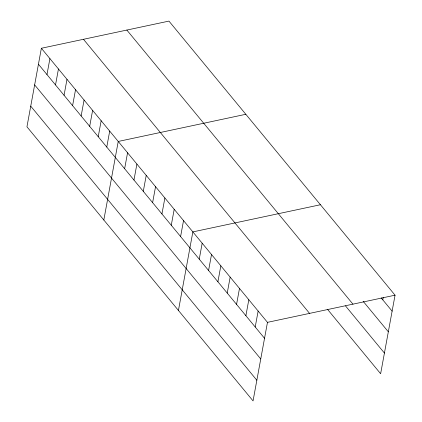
<?xml version="1.0" encoding="UTF-8"?>
<svg xmlns="http://www.w3.org/2000/svg" width="422" height="422" viewBox="0 0 422 422"><rect width="100%" height="100%" fill="white"/><g stroke="black" fill="none" stroke-linecap="round" stroke-linejoin="round"><path stroke-width="0.63" d="M41.367 48.261L26.95 126.811L253.052 400.9L267.469 322.35L41.367 48.261L168.948 21.1L395.05 295.189L380.633 373.739L327.514 309.342M46.974 74.583L49.907 58.616M55.519 84.938L58.447 68.971M64.06 95.293L66.987 79.325M72.6 105.642L75.533 89.68M81.145 115.997L84.073 100.035M89.686 126.352L92.613 110.39M98.226 136.707L101.159 120.745M106.771 147.062L109.699 131.1M103.823 220.004L118.239 141.454L245.82 114.288M124.638 168.721L127.565 152.759M133.964 180.03L136.897 164.063M143.29 191.335L146.223 175.373M152.616 202.639L155.549 186.677M161.942 213.949L164.875 197.981M171.274 225.253L174.202 209.291M180.6 236.557L183.528 220.595M178.437 310.45L192.854 231.9L320.435 204.739M199.253 259.171L202.18 243.209M208.579 270.476L211.512 254.513M217.905 281.785L220.838 265.818M227.231 293.09L230.164 277.127M236.563 304.394L239.49 288.432M245.889 315.703L248.816 299.736M255.215 327.008L258.143 311.046M382.796 299.847L383.266 297.294M267.469 322.35L395.05 295.189M381.171 297.879L392.122 311.151M363.189 301.329L388.33 331.803M126.843 30.062L352.95 304.151M345.497 305.892L384.426 353.082M83.466 39.299L309.574 313.388M38.434 64.228L264.541 338.312M34.646 84.88L260.749 358.969M30.737 106.159L256.845 380.248"/></g></svg>
